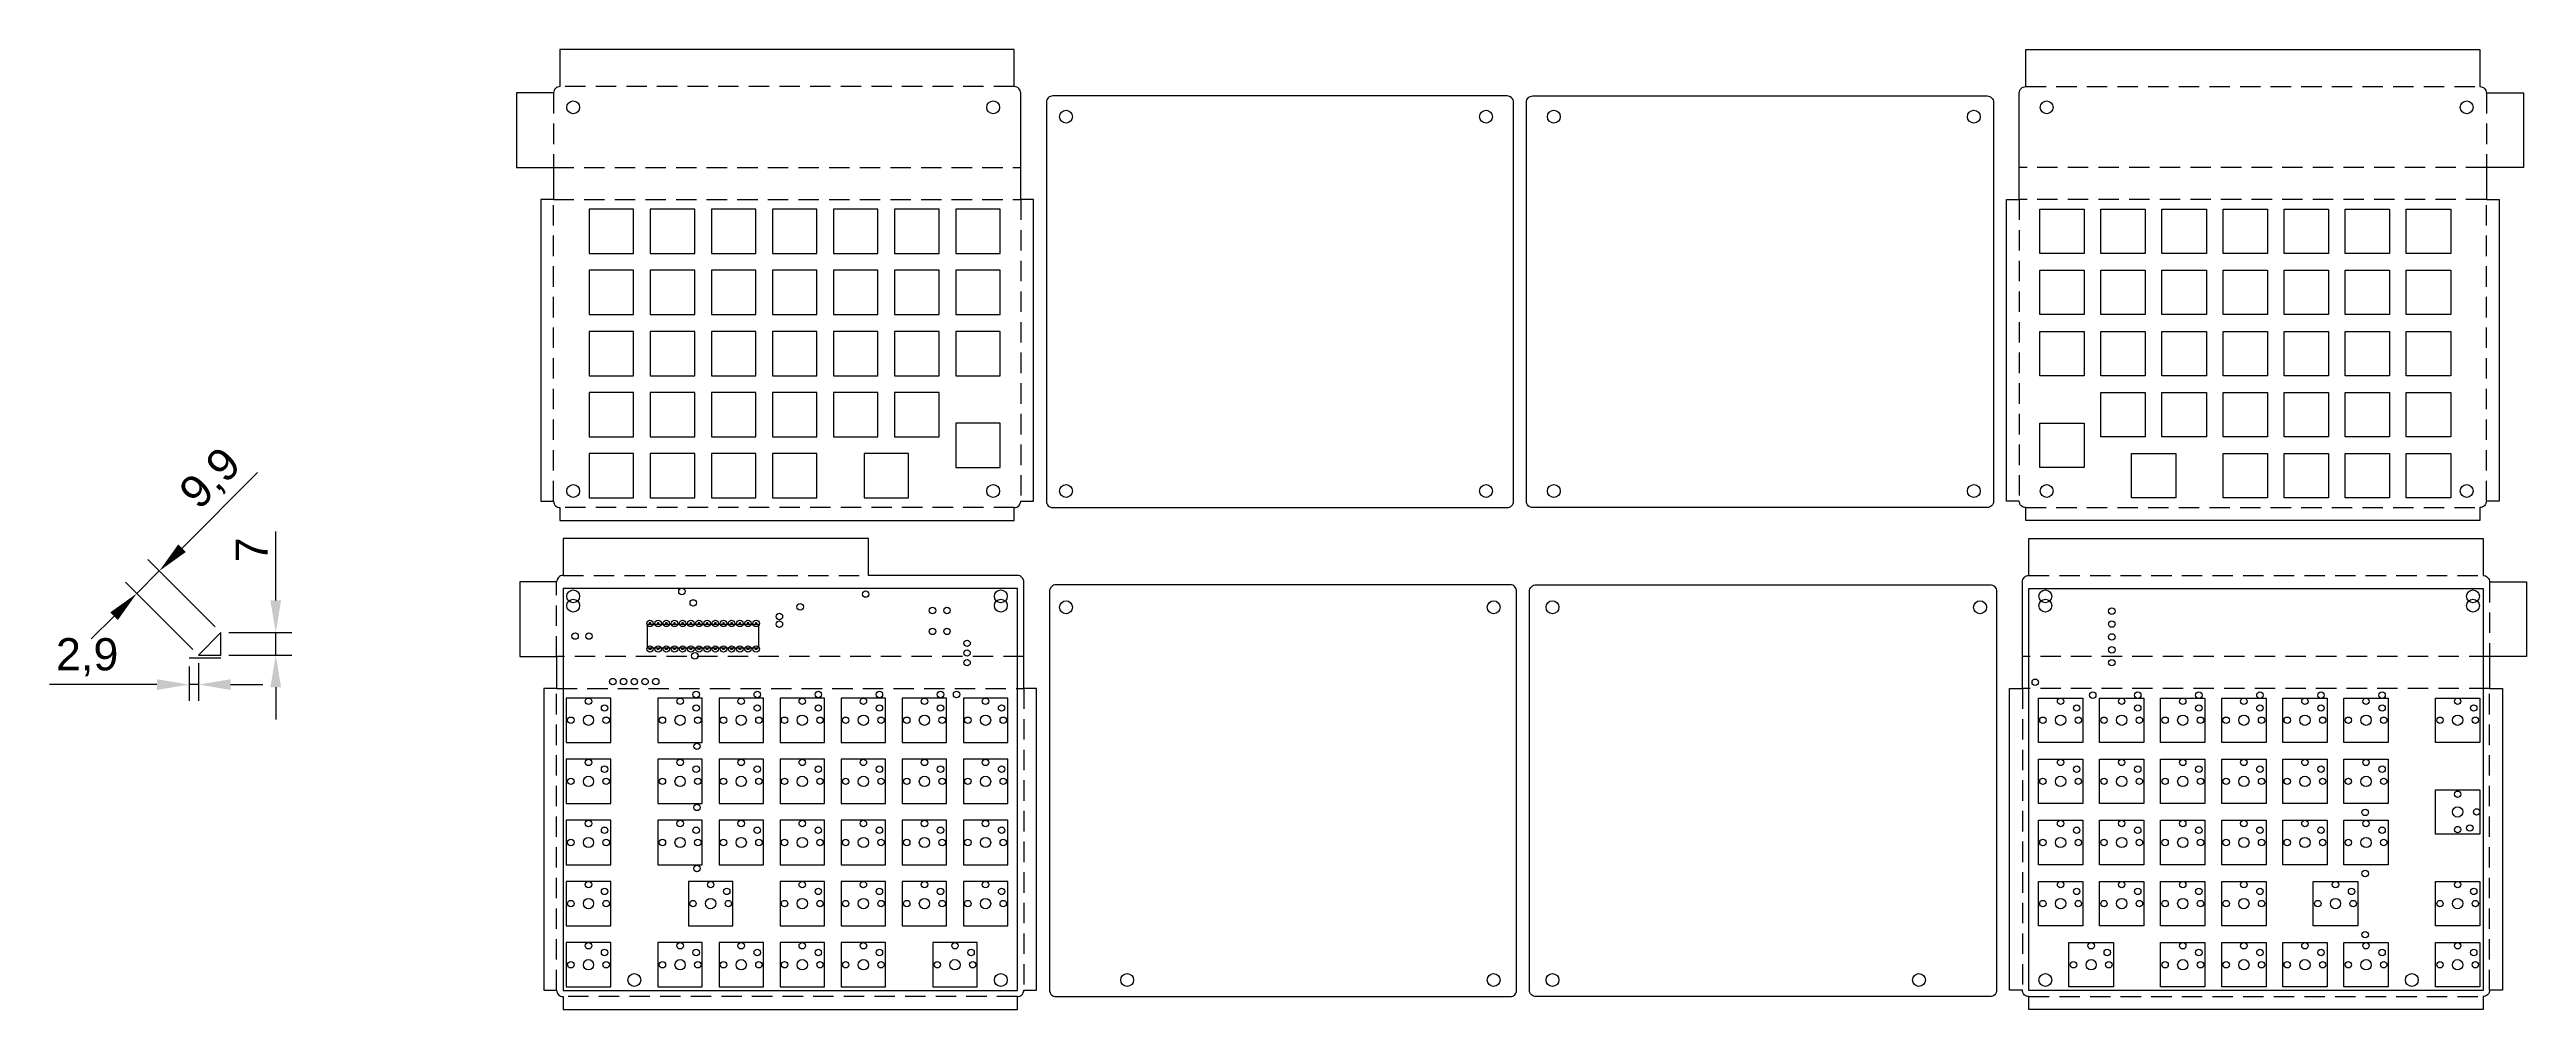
# Model space of a CAD drawing. Header units: millimetres. Extents: x -144 to 627, y 3 to 301.
import ezdxf

# ---------------------------------------------------------------- set-up
doc = ezdxf.new("R2010")
doc.units = ezdxf.units.MM
doc.linetypes.add('HIDDEN', pattern=[9.525, 6.35, -3.175])
for name, color, linetype in [('annotations', 254, 'Continuous'), ('bends', 8, 'HIDDEN'), ('cuts', 31, 'Continuous'), ('pcb-components', 91, 'Continuous'), ('pcb-cuts', 211, 'Continuous')]:
    doc.layers.add(name, color=color, linetype=linetype)
doc.styles.get("Standard").update_dxf_attribs({"font": 'arial.ttf'})
doc.dimstyles.new('Annotative', dxfattribs={"dimscale": 0, "dimtxt": 2.5, "dimasz": 2.5, "dimexe": 1.25, "dimexo": 0.625, "dimtad": 1, "dimtxsty": 'Standard', "dimcen": 2.5, "dimadec": 0, "dimazin": 0, "dimtfac": 1, "dimtmove": 0, "dimatfit": 3, "dimfxl": 1, "dimarcsym": 0})

# ---------------------------------------------------------------- blocks, each defined once
blk = doc.blocks.new('*D1')
at = {"layer": 'annotations', "color": 0, "lineweight": -2, "transparency": 16777216}
for p, q in [((-73.52, 129.88), (-73.52, 151.35)), ((-88.09, 119.88), (-68.52, 119.88)), ((-73.52, 112.88), (-73.52, 119.88)), ((-88.09, 112.88), (-68.52, 112.88)), ((-73.52, 102.88), (-73.52, 92.88))]:
    blk.add_line(p, q, dxfattribs=at)
at = {"layer": 'annotations', "color": 0, "transparency": 16777216}
for points in [[(-75.19, 129.88), (-71.86, 129.88), (-73.52, 119.88)], [(-75.19, 102.88), (-71.86, 102.88), (-73.52, 112.88)]]:
    blk.add_solid(points, dxfattribs=at)
at = {"layer": 'Defpoints', "color": 0, "transparency": 16777216}
for p in [(-90.59, 119.88), (-73.52, 119.88), (-90.59, 112.88)]:
    blk.add_point(p, dxfattribs=at)
at = {"layer": 'annotations', "color": 0, "transparency": 16777216, "insert": (-81.02, 145.62), "char_height": 10, "attachment_point": 5, "rotation": 90}
blk.add_mtext('7', dxfattribs=at)
blk = doc.blocks.new('*D2')
at = {"layer": 'annotations', "color": 0, "lineweight": -2, "transparency": 16777216}
for p, q in [((-102.68, 146.11), (-79.19, 169.61)), ((-116.75, 132.04), (-109.75, 139.04)), ((-92.36, 121.65), (-113.29, 142.58)), ((-99.36, 114.65), (-120.29, 135.58)), ((-123.83, 124.97), (-130.9, 117.9))]:
    blk.add_line(p, q, dxfattribs=at)
at = {"layer": 'annotations', "color": 0, "transparency": 16777216}
for points in [[(-103.86, 147.29), (-101.51, 144.93), (-109.75, 139.04)], [(-125, 126.15), (-122.65, 123.79), (-116.75, 132.04)]]:
    blk.add_solid(points, dxfattribs=at)
at = {"layer": 'Defpoints', "color": 0, "transparency": 16777216}
for p in [(-109.75, 139.04), (-90.59, 119.88), (-97.59, 112.88)]:
    blk.add_point(p, dxfattribs=at)
at = {"layer": 'annotations', "color": 0, "transparency": 16777216, "insert": (-93.42, 167.41), "char_height": 10, "attachment_point": 5, "rotation": 45}
blk.add_mtext('9,9', dxfattribs=at)
blk = doc.blocks.new('*D3')
at = {"layer": 'annotations', "color": 0, "lineweight": -2, "transparency": 16777216}
for p, q in [((-100.49, 109.38), (-100.49, 98.71)), ((-97.59, 110.38), (-97.59, 98.71)), ((-110.49, 103.71), (-143.89, 103.71)), ((-97.59, 103.71), (-100.49, 103.71)), ((-87.59, 103.71), (-77.59, 103.71))]:
    blk.add_line(p, q, dxfattribs=at)
at = {"layer": 'annotations', "color": 0, "transparency": 16777216}
for points in [[(-110.49, 105.38), (-110.49, 102.05), (-100.49, 103.71)], [(-87.59, 105.38), (-87.59, 102.05), (-97.59, 103.71)]]:
    blk.add_solid(points, dxfattribs=at)
at = {"layer": 'Defpoints', "color": 0, "transparency": 16777216}
for p in [(-100.49, 111.88), (-97.59, 112.88), (-97.59, 103.71)]:
    blk.add_point(p, dxfattribs=at)
at = {"layer": 'annotations', "color": 0, "transparency": 16777216, "insert": (-132.19, 112.22), "char_height": 10, "attachment_point": 5}
blk.add_mtext('2,9', dxfattribs=at)
blk = doc.blocks.new('*U4')
at = {"layer": 'pcb-components'}
blk.add_lwpolyline([(-0.225, -0.135), (0.225, -0.135), (0.225, 0.135), (-0.225, 0.135)], close=True, dxfattribs=at)
blk = doc.blocks.new('*U5')
at = {"layer": 'pcb-components', "color": 0, "linetype": 'ByBlock', "lineweight": -2, "transparency": 16777216}
for p in [(0, 0), (2.54, 0), (5.08, 0), (7.62, 0), (10.16, 0), (12.7, 0), (15.24, 0), (17.78, 0), (20.32, 0), (22.86, 0), (25.4, 0), (27.94, 0), (30.48, 0), (33.02, 0)]:
    blk.add_blockref('*U4', p, dxfattribs=at)
blk = doc.blocks.new('*U6')
at = {"layer": 'pcb-components'}
blk.add_lwpolyline([(-0.225, -0.135), (0.225, -0.135), (0.225, 0.135), (-0.225, 0.135)], close=True, dxfattribs=at)
blk = doc.blocks.new('*U7')
at = {"layer": 'pcb-components', "color": 0, "linetype": 'ByBlock', "lineweight": -2, "transparency": 16777216}
for p in [(0, 0), (2.54, 0), (5.08, 0), (7.62, 0), (10.16, 0), (12.7, 0), (15.24, 0), (17.78, 0), (20.32, 0), (22.86, 0), (25.4, 0), (27.94, 0), (30.48, 0), (33.02, 0)]:
    blk.add_blockref('*U6', p, dxfattribs=at)

msp = doc.modelspace()

# ---------------------------------------------------------------- linework, layer by layer
at = {"layer": 'annotations'}
for p, q in [((-90.594, 119.88), (-97.594, 112.88)), ((-90.594, 112.88), (-90.594, 119.88)), ((-90.594, 111.88), (-100.494, 111.88)), ((-97.594, 112.88), (-90.594, 112.88))]:
    msp.add_line(p, q, dxfattribs=at)
at = {"layer": 'bends'}
for p, q in [((12.88, 287.625), (12.88, 264.425)), ((156.18, 289.625), (14.88, 289.625)), ((470.78, 289.625), (612.08, 289.625)), ((614.08, 287.625), (614.08, 264.425)), ((12.88, 264.425), (158.18, 264.425)), ((614.08, 264.425), (468.78, 264.425)), ((12.88, 254.525), (158.18, 254.525)), ((12.88, 160.725), (12.88, 254.525)), ((158.18, 254.525), (158.18, 160.725)), ((614.08, 254.525), (468.78, 254.525)), ((468.78, 254.525), (468.78, 160.725)), ((614.08, 160.725), (614.08, 254.525)), ((156.18, 158.725), (14.88, 158.725)), ((470.78, 158.725), (612.08, 158.725)), ((13.85, 112.425), (13.85, 135.625)), ((15.85, 137.625), (110.85, 137.625)), ((471.75, 137.625), (613.05, 137.625)), ((615.05, 135.625), (615.05, 112.425)), ((159.15, 112.425), (13.85, 112.425)), ((615.05, 112.425), (469.75, 112.425)), ((13.85, 102.525), (159.15, 102.525)), ((13.85, 8.725), (13.85, 102.525)), ((159.15, 102.525), (159.15, 8.725)), ((615.05, 102.525), (469.75, 102.525)), ((469.75, 102.525), (469.75, 8.725)), ((615.05, 8.725), (615.05, 102.525)), ((157.15, 6.725), (15.85, 6.725)), ((471.75, 6.725), (613.05, 6.725))]:
    msp.add_line(p, q, dxfattribs=at)
at = {"layer": 'cuts'}
for points in [[(156.18, 289.625), (156.18, 301.125), (14.88, 301.125), (14.88, 289.625, 0.4142136), (12.88, 287.625), (1.38, 287.625), (1.38, 264.425), (12.88, 264.425), (12.88, 254.525), (8.88, 254.525), (8.88, 160.725), (12.88, 160.725, 0.4142136), (14.88, 158.725), (14.88, 154.725), (156.18, 154.725), (156.18, 158.725, 0.4142136), (158.18, 160.725), (162.18, 160.725), (162.18, 254.525), (158.18, 254.525), (158.18, 287.625, 0.4142136)], [(470.78, 289.625), (470.78, 301.125), (612.08, 301.125), (612.08, 289.625, -0.4142136), (614.08, 287.625), (625.58, 287.625), (625.58, 264.425), (614.08, 264.425), (614.08, 254.525), (618.08, 254.525), (618.08, 160.725), (614.08, 160.725, -0.4142136), (612.08, 158.725), (612.08, 154.725), (470.78, 154.725), (470.78, 158.725, -0.4142136), (468.78, 160.725), (464.78, 160.725), (464.78, 254.525), (468.78, 254.525), (468.78, 287.625, -0.4142136)], [(168.18, 158.725), (309.48, 158.725, 0.4142136), (311.48, 160.725), (311.48, 284.725, 0.4142136), (309.48, 286.725), (168.18, 286.725, 0.4142136), (166.18, 284.725), (166.18, 160.725, 0.4142136)], [(458.78, 158.725), (317.48, 158.725, -0.4142136), (315.48, 160.725), (315.48, 284.725, -0.4142136), (317.48, 286.725), (458.78, 286.725, -0.4142136), (460.78, 284.725), (460.78, 160.725, -0.4142136)], [(13.85, 112.425), (13.85, 102.525), (9.85, 102.525), (9.85, 8.725), (13.85, 8.725, 0.4142136), (15.85, 6.725), (15.85, 2.725), (157.15, 2.725), (157.15, 6.725, 0.4142136), (159.15, 8.725), (163.15, 8.725), (163.15, 102.525), (159.15, 102.525), (159.15, 135.625, 0.4142136), (157.15, 137.625), (110.85, 137.625), (110.85, 149.125), (15.85, 149.125), (15.85, 137.625, 0.4142136), (13.85, 135.625), (13.85, 135.625), (2.35, 135.625), (2.35, 112.425)], [(471.75, 137.625), (471.75, 149.125), (613.05, 149.125), (613.05, 137.625, -0.4142136), (615.05, 135.625), (626.55, 135.625), (626.55, 112.425), (615.05, 112.425), (615.05, 102.525), (619.05, 102.525), (619.05, 8.725), (615.05, 8.725, -0.4142136), (613.05, 6.725), (613.05, 2.725), (471.75, 2.725), (471.75, 6.725, -0.4142136), (469.75, 8.725), (465.75, 8.725), (465.75, 102.525), (469.75, 102.525), (469.75, 135.625, -0.4142136)], [(169.15, 6.725), (310.45, 6.725, 0.4142136), (312.45, 8.725), (312.45, 132.725, 0.4142136), (310.45, 134.725), (169.15, 134.725, 0.4142136), (167.15, 132.725), (167.15, 8.725, 0.4142136)], [(459.75, 6.725), (318.45, 6.725, -0.4142136), (316.45, 8.725), (316.45, 132.725, -0.4142136), (318.45, 134.725), (459.75, 134.725, -0.4142136), (461.75, 132.725), (461.75, 8.725, -0.4142136)]]:
    msp.add_lwpolyline(points, format="xyb", close=True, dxfattribs=at)
for points in [[(23.98, 237.725), (37.78, 237.725), (37.78, 251.525), (23.98, 251.525)], [(42.98, 237.725), (56.78, 237.725), (56.78, 251.525), (42.98, 251.525)], [(61.98, 237.725), (75.78, 237.725), (75.78, 251.525), (61.98, 251.525)], [(80.98, 237.725), (94.78, 237.725), (94.78, 251.525), (80.98, 251.525)], [(99.98, 237.725), (113.78, 237.725), (113.78, 251.525), (99.98, 251.525)], [(118.98, 237.725), (132.78, 237.725), (132.78, 251.525), (118.98, 251.525)], [(137.98, 237.725), (151.78, 237.725), (151.78, 251.525), (137.98, 251.525)], [(488.98, 237.725), (475.18, 237.725), (475.18, 251.525), (488.98, 251.525)], [(507.98, 237.725), (494.18, 237.725), (494.18, 251.525), (507.98, 251.525)], [(526.98, 237.725), (513.18, 237.725), (513.18, 251.525), (526.98, 251.525)], [(545.98, 237.725), (532.18, 237.725), (532.18, 251.525), (545.98, 251.525)], [(564.98, 237.725), (551.18, 237.725), (551.18, 251.525), (564.98, 251.525)], [(583.98, 237.725), (570.18, 237.725), (570.18, 251.525), (583.98, 251.525)], [(602.98, 237.725), (589.18, 237.725), (589.18, 251.525), (602.98, 251.525)], [(23.98, 218.725), (37.78, 218.725), (37.78, 232.525), (23.98, 232.525)], [(42.98, 218.725), (56.78, 218.725), (56.78, 232.525), (42.98, 232.525)], [(61.98, 218.725), (75.78, 218.725), (75.78, 232.525), (61.98, 232.525)], [(80.98, 218.725), (94.78, 218.725), (94.78, 232.525), (80.98, 232.525)], [(99.98, 218.725), (113.78, 218.725), (113.78, 232.525), (99.98, 232.525)], [(118.98, 218.725), (132.78, 218.725), (132.78, 232.525), (118.98, 232.525)], [(137.98, 218.725), (151.78, 218.725), (151.78, 232.525), (137.98, 232.525)], [(488.98, 218.725), (475.18, 218.725), (475.18, 232.525), (488.98, 232.525)], [(507.98, 218.725), (494.18, 218.725), (494.18, 232.525), (507.98, 232.525)], [(526.98, 218.725), (513.18, 218.725), (513.18, 232.525), (526.98, 232.525)], [(545.98, 218.725), (532.18, 218.725), (532.18, 232.525), (545.98, 232.525)], [(564.98, 218.725), (551.18, 218.725), (551.18, 232.525), (564.98, 232.525)], [(583.98, 218.725), (570.18, 218.725), (570.18, 232.525), (583.98, 232.525)], [(602.98, 218.725), (589.18, 218.725), (589.18, 232.525), (602.98, 232.525)], [(23.98, 199.725), (37.78, 199.725), (37.78, 213.525), (23.98, 213.525)], [(42.98, 199.725), (56.78, 199.725), (56.78, 213.525), (42.98, 213.525)], [(61.98, 199.725), (75.78, 199.725), (75.78, 213.525), (61.98, 213.525)], [(80.98, 199.725), (94.78, 199.725), (94.78, 213.525), (80.98, 213.525)], [(99.98, 199.725), (113.78, 199.725), (113.78, 213.525), (99.98, 213.525)], [(118.98, 199.725), (132.78, 199.725), (132.78, 213.525), (118.98, 213.525)], [(137.98, 199.725), (151.78, 199.725), (151.78, 213.525), (137.98, 213.525)], [(488.98, 199.725), (475.18, 199.725), (475.18, 213.525), (488.98, 213.525)], [(507.98, 199.725), (494.18, 199.725), (494.18, 213.525), (507.98, 213.525)], [(526.98, 199.725), (513.18, 199.725), (513.18, 213.525), (526.98, 213.525)], [(545.98, 199.725), (532.18, 199.725), (532.18, 213.525), (545.98, 213.525)], [(564.98, 199.725), (551.18, 199.725), (551.18, 213.525), (564.98, 213.525)], [(583.98, 199.725), (570.18, 199.725), (570.18, 213.525), (583.98, 213.525)], [(602.98, 199.725), (589.18, 199.725), (589.18, 213.525), (602.98, 213.525)], [(23.98, 180.725), (37.78, 180.725), (37.78, 194.525), (23.98, 194.525)], [(42.98, 180.725), (56.78, 180.725), (56.78, 194.525), (42.98, 194.525)], [(61.98, 180.725), (75.78, 180.725), (75.78, 194.525), (61.98, 194.525)], [(80.98, 180.725), (94.78, 180.725), (94.78, 194.525), (80.98, 194.525)], [(99.98, 180.725), (113.78, 180.725), (113.78, 194.525), (99.98, 194.525)], [(118.98, 180.725), (132.78, 180.725), (132.78, 194.525), (118.98, 194.525)], [(507.98, 180.725), (494.18, 180.725), (494.18, 194.525), (507.98, 194.525)], [(526.98, 180.725), (513.18, 180.725), (513.18, 194.525), (526.98, 194.525)], [(545.98, 180.725), (532.18, 180.725), (532.18, 194.525), (545.98, 194.525)], [(564.98, 180.725), (551.18, 180.725), (551.18, 194.525), (564.98, 194.525)], [(583.98, 180.725), (570.18, 180.725), (570.18, 194.525), (583.98, 194.525)], [(602.98, 180.725), (589.18, 180.725), (589.18, 194.525), (602.98, 194.525)], [(137.98, 171.225), (151.78, 171.225), (151.78, 185.025), (137.98, 185.025)], [(488.98, 171.225), (475.18, 171.225), (475.18, 185.025), (488.98, 185.025)], [(23.98, 161.725), (37.78, 161.725), (37.78, 175.525), (23.98, 175.525)], [(42.98, 161.725), (56.78, 161.725), (56.78, 175.525), (42.98, 175.525)], [(61.98, 161.725), (75.78, 161.725), (75.78, 175.525), (61.98, 175.525)], [(80.98, 161.725), (94.78, 161.725), (94.78, 175.525), (80.98, 175.525)], [(109.48, 161.725), (123.28, 161.725), (123.28, 175.525), (109.48, 175.525)], [(517.48, 161.725), (503.68, 161.725), (503.68, 175.525), (517.48, 175.525)], [(545.98, 161.725), (532.18, 161.725), (532.18, 175.525), (545.98, 175.525)], [(564.98, 161.725), (551.18, 161.725), (551.18, 175.525), (564.98, 175.525)], [(583.98, 161.725), (570.18, 161.725), (570.18, 175.525), (583.98, 175.525)], [(602.98, 161.725), (589.18, 161.725), (589.18, 175.525), (602.98, 175.525)], [(16.85, 85.725), (30.65, 85.725), (30.65, 99.525), (16.85, 99.525)], [(45.35, 85.725), (59.15, 85.725), (59.15, 99.525), (45.35, 99.525)], [(64.35, 85.725), (78.15, 85.725), (78.15, 99.525), (64.35, 99.525)], [(83.35, 85.725), (97.15, 85.725), (97.15, 99.525), (83.35, 99.525)], [(102.35, 85.725), (116.15, 85.725), (116.15, 99.525), (102.35, 99.525)], [(121.35, 85.725), (135.15, 85.725), (135.15, 99.525), (121.35, 99.525)], [(140.35, 85.725), (154.15, 85.725), (154.15, 99.525), (140.35, 99.525)], [(488.55, 85.725), (474.75, 85.725), (474.75, 99.525), (488.55, 99.525)], [(507.55, 85.725), (493.75, 85.725), (493.75, 99.525), (507.55, 99.525)], [(526.55, 85.725), (512.75, 85.725), (512.75, 99.525), (526.55, 99.525)], [(545.55, 85.725), (531.75, 85.725), (531.75, 99.525), (545.55, 99.525)], [(564.55, 85.725), (550.75, 85.725), (550.75, 99.525), (564.55, 99.525)], [(583.55, 85.725), (569.75, 85.725), (569.75, 99.525), (583.55, 99.525)], [(612.05, 85.725), (598.25, 85.725), (598.25, 99.525), (612.05, 99.525)], [(16.85, 66.725), (30.65, 66.725), (30.65, 80.525), (16.85, 80.525)], [(45.35, 66.725), (59.15, 66.725), (59.15, 80.525), (45.35, 80.525)], [(64.35, 66.725), (78.15, 66.725), (78.15, 80.525), (64.35, 80.525)], [(83.35, 66.725), (97.15, 66.725), (97.15, 80.525), (83.35, 80.525)], [(102.35, 66.725), (116.15, 66.725), (116.15, 80.525), (102.35, 80.525)], [(121.35, 66.725), (135.15, 66.725), (135.15, 80.525), (121.35, 80.525)], [(140.35, 66.725), (154.15, 66.725), (154.15, 80.525), (140.35, 80.525)], [(488.55, 66.725), (474.75, 66.725), (474.75, 80.525), (488.55, 80.525)], [(507.55, 66.725), (493.75, 66.725), (493.75, 80.525), (507.55, 80.525)], [(526.55, 66.725), (512.75, 66.725), (512.75, 80.525), (526.55, 80.525)], [(545.55, 66.725), (531.75, 66.725), (531.75, 80.525), (545.55, 80.525)], [(564.55, 66.725), (550.75, 66.725), (550.75, 80.525), (564.55, 80.525)], [(583.55, 66.725), (569.75, 66.725), (569.75, 80.525), (583.55, 80.525)], [(612.05, 57.225), (598.25, 57.225), (598.25, 71.025), (612.05, 71.025)], [(16.85, 47.725), (30.65, 47.725), (30.65, 61.525), (16.85, 61.525)], [(45.35, 47.725), (59.15, 47.725), (59.15, 61.525), (45.35, 61.525)], [(64.35, 47.725), (78.15, 47.725), (78.15, 61.525), (64.35, 61.525)], [(83.35, 47.725), (97.15, 47.725), (97.15, 61.525), (83.35, 61.525)], [(102.35, 47.725), (116.15, 47.725), (116.15, 61.525), (102.35, 61.525)], [(121.35, 47.725), (135.15, 47.725), (135.15, 61.525), (121.35, 61.525)], [(140.35, 47.725), (154.15, 47.725), (154.15, 61.525), (140.35, 61.525)], [(488.55, 47.725), (474.75, 47.725), (474.75, 61.525), (488.55, 61.525)], [(507.55, 47.725), (493.75, 47.725), (493.75, 61.525), (507.55, 61.525)], [(526.55, 47.725), (512.75, 47.725), (512.75, 61.525), (526.55, 61.525)], [(545.55, 47.725), (531.75, 47.725), (531.75, 61.525), (545.55, 61.525)], [(564.55, 47.725), (550.75, 47.725), (550.75, 61.525), (564.55, 61.525)], [(583.55, 47.725), (569.75, 47.725), (569.75, 61.525), (583.55, 61.525)], [(16.85, 28.725), (30.65, 28.725), (30.65, 42.525), (16.85, 42.525)], [(54.85, 28.725), (68.65, 28.725), (68.65, 42.525), (54.85, 42.525)], [(83.35, 28.725), (97.15, 28.725), (97.15, 42.525), (83.35, 42.525)], [(102.35, 28.725), (116.15, 28.725), (116.15, 42.525), (102.35, 42.525)], [(121.35, 28.725), (135.15, 28.725), (135.15, 42.525), (121.35, 42.525)], [(140.35, 28.725), (154.15, 28.725), (154.15, 42.525), (140.35, 42.525)], [(488.55, 28.725), (474.75, 28.725), (474.75, 42.525), (488.55, 42.525)], [(507.55, 28.725), (493.75, 28.725), (493.75, 42.525), (507.55, 42.525)], [(526.55, 28.725), (512.75, 28.725), (512.75, 42.525), (526.55, 42.525)], [(545.55, 28.725), (531.75, 28.725), (531.75, 42.525), (545.55, 42.525)], [(574.05, 28.725), (560.25, 28.725), (560.25, 42.525), (574.05, 42.525)], [(612.05, 28.725), (598.25, 28.725), (598.25, 42.525), (612.05, 42.525)], [(16.85, 9.725), (30.65, 9.725), (30.65, 23.525), (16.85, 23.525)], [(45.35, 9.725), (59.15, 9.725), (59.15, 23.525), (45.35, 23.525)], [(64.35, 9.725), (78.15, 9.725), (78.15, 23.525), (64.35, 23.525)], [(83.35, 9.725), (97.15, 9.725), (97.15, 23.525), (83.35, 23.525)], [(102.35, 9.725), (116.15, 9.725), (116.15, 23.525), (102.35, 23.525)], [(130.85, 9.725), (144.65, 9.725), (144.65, 23.525), (130.85, 23.525)], [(498.05, 9.725), (484.25, 9.725), (484.25, 23.525), (498.05, 23.525)], [(526.55, 9.725), (512.75, 9.725), (512.75, 23.525), (526.55, 23.525)], [(545.55, 9.725), (531.75, 9.725), (531.75, 23.525), (545.55, 23.525)], [(564.55, 9.725), (550.75, 9.725), (550.75, 23.525), (564.55, 23.525)], [(583.55, 9.725), (569.75, 9.725), (569.75, 23.525), (583.55, 23.525)], [(612.05, 9.725), (598.25, 9.725), (598.25, 23.525), (612.05, 23.525)]]:
    msp.add_lwpolyline(points, close=True, dxfattribs=at)
for centre in [(19, 283.155), (149.63, 283.155), (477.33, 283.155), (607.96, 283.155), (172.3, 280.255), (302.93, 280.255), (324.03, 280.255), (454.66, 280.255), (19, 163.875), (149.63, 163.875), (172.3, 163.875), (302.93, 163.875), (324.03, 163.875), (454.66, 163.875), (477.33, 163.875), (607.96, 163.875), (19, 131.155), (152, 131.155), (476.9, 131.155), (609.9, 131.155), (172.3, 127.755), (305.3, 127.755), (323.6, 127.755), (456.6, 127.755), (38, 11.875), (152, 11.875), (191.3, 11.875), (305.3, 11.875), (323.6, 11.875), (437.6, 11.875), (476.9, 11.875), (590.9, 11.875)]:
    msp.add_circle(centre, 2, dxfattribs=at)
at = {"layer": 'pcb-components'}
msp.add_lwpolyline([(42.045, 115.105), (76.715, 115.105), (76.715, 122.405), (42.045, 122.405)], close=True, dxfattribs=at)
at = {"layer": 'pcb-cuts'}
for points in [[(157.15, 8.625), (157.15, 133.625), (15.85, 133.625), (15.85, 8.625)], [(471.75, 8.625), (471.75, 133.625), (613.05, 133.625), (613.05, 8.625)]]:
    msp.add_lwpolyline(points, close=True, dxfattribs=at)
for centre, radius in [((52.805, 132.637), 1), ((109.961, 131.844), 1), ((19, 128.255), 2), ((42.87, 122.725), 1), ((45.41, 122.725), 1), ((47.95, 122.725), 1), ((50.49, 122.725), 1), ((53.03, 122.725), 1), ((55.57, 122.725), 1), ((56.335, 129.107), 1), ((58.11, 122.725), 1), ((60.65, 122.725), 1), ((63.19, 122.725), 1), ((65.73, 122.725), 1), ((68.27, 122.725), 1), ((70.81, 122.725), 1), ((73.35, 122.725), 1), ((75.89, 122.725), 1), ((83.125, 124.875), 1), ((83.125, 122.5), 1), ((89.581, 127.875), 1), ((130.755, 126.75), 1), ((135.255, 126.75), 1), ((152, 128.255), 2), ((476.9, 128.255), 2), ((497.58, 126.525), 1), ((497.58, 122.525), 1), ((609.9, 128.255), 2), ((19.572, 118.785), 1), ((23.9, 118.785), 1), ((42.87, 114.785), 1), ((45.41, 114.785), 1), ((47.95, 114.785), 1), ((50.49, 114.785), 1), ((53.03, 114.785), 1), ((55.57, 114.785), 1), ((58.11, 114.785), 1), ((60.65, 114.785), 1), ((63.19, 114.785), 1), ((65.73, 114.785), 1), ((68.27, 114.785), 1), ((70.81, 114.785), 1), ((73.35, 114.785), 1), ((75.89, 114.785), 1), ((130.755, 120.25), 1), ((135.255, 120.25), 1), ((141.5, 116.535), 1), ((497.58, 118.525), 1), ((56.84, 112.637), 1), ((141.5, 113.535), 1), ((141.5, 110.535), 1), ((497.58, 114.525), 1), ((497.58, 110.525), 1), ((31.32, 104.637), 1), ((34.66, 104.637), 1), ((38, 104.637), 1), ((41.34, 104.637), 1), ((44.68, 104.637), 1), ((57.25, 100.637), 1), ((76.25, 100.637), 1), ((95.25, 100.637), 1), ((114.25, 100.637), 1), ((133.25, 100.637), 1), ((138.25, 100.637), 1), ((473.75, 104.425), 1), ((491.65, 100.425), 1), ((505.65, 100.425), 1), ((524.65, 100.425), 1), ((543.65, 100.425), 1), ((562.65, 100.425), 1), ((581.65, 100.425), 1), ((18.25, 92.625), 1), ((23.75, 92.625), 1.6), ((23.75, 98.525), 1), ((28.75, 96.425), 1), ((29.25, 92.625), 1), ((46.75, 92.625), 1), ((52.25, 92.625), 1.6), ((52.25, 98.525), 1), ((57.25, 96.425), 1), ((57.75, 92.625), 1), ((65.75, 92.625), 1), ((71.25, 92.625), 1.6), ((71.25, 98.525), 1), ((76.25, 96.425), 1), ((76.75, 92.625), 1), ((84.75, 92.625), 1), ((90.25, 92.625), 1.6), ((90.25, 98.525), 1), ((95.25, 96.425), 1), ((95.75, 92.625), 1), ((103.75, 92.625), 1), ((109.25, 92.625), 1.6), ((109.25, 98.525), 1), ((114.25, 96.425), 1), ((114.75, 92.625), 1), ((122.75, 92.625), 1), ((128.25, 92.625), 1.6), ((128.25, 98.525), 1), ((133.25, 96.425), 1), ((133.75, 92.625), 1), ((141.75, 92.625), 1), ((147.25, 92.625), 1.6), ((147.25, 98.525), 1), ((152.25, 96.425), 1), ((152.75, 92.625), 1), ((476.15, 92.625), 1), ((481.65, 92.625), 1.6), ((481.65, 98.525), 1), ((486.65, 96.425), 1), ((487.15, 92.625), 1), ((495.15, 92.625), 1), ((500.65, 92.625), 1.6), ((500.65, 98.525), 1), ((505.65, 96.425), 1), ((506.15, 92.625), 1), ((514.15, 92.625), 1), ((519.65, 92.625), 1.6), ((519.65, 98.525), 1), ((524.65, 96.425), 1), ((525.15, 92.625), 1), ((533.15, 92.625), 1), ((538.65, 92.625), 1.6), ((538.65, 98.525), 1), ((543.65, 96.425), 1), ((544.15, 92.625), 1), ((552.15, 92.625), 1), ((557.65, 92.625), 1.6), ((557.65, 98.525), 1), ((562.65, 96.425), 1), ((563.15, 92.625), 1), ((571.15, 92.625), 1), ((576.65, 92.625), 1.6), ((576.65, 98.525), 1), ((581.65, 96.425), 1), ((582.15, 92.625), 1), ((599.65, 92.625), 1), ((605.15, 92.625), 1.6), ((605.15, 98.525), 1), ((610.15, 96.425), 1), ((610.65, 92.625), 1), ((57.5, 84.525), 1), ((23.75, 79.525), 1), ((28.75, 77.425), 1), ((52.25, 79.525), 1), ((57.25, 77.425), 1), ((71.25, 79.525), 1), ((76.25, 77.425), 1), ((90.25, 79.525), 1), ((95.25, 77.425), 1), ((109.25, 79.525), 1), ((114.25, 77.425), 1), ((128.25, 79.525), 1), ((133.25, 77.425), 1), ((147.25, 79.525), 1), ((152.25, 77.425), 1), ((481.65, 79.525), 1), ((486.65, 77.425), 1), ((500.65, 79.525), 1), ((505.65, 77.425), 1), ((519.65, 79.525), 1), ((524.65, 77.425), 1), ((538.65, 79.525), 1), ((543.65, 77.425), 1), ((557.65, 79.525), 1), ((562.65, 77.425), 1), ((576.65, 79.525), 1), ((581.65, 77.425), 1), ((18.25, 73.625), 1), ((23.75, 73.625), 1.6), ((29.25, 73.625), 1), ((46.75, 73.625), 1), ((52.25, 73.625), 1.6), ((57.75, 73.625), 1), ((65.75, 73.625), 1), ((71.25, 73.625), 1.6), ((76.75, 73.625), 1), ((84.75, 73.625), 1), ((90.25, 73.625), 1.6), ((95.75, 73.625), 1), ((103.75, 73.625), 1), ((109.25, 73.625), 1.6), ((114.75, 73.625), 1), ((122.75, 73.625), 1), ((128.25, 73.625), 1.6), ((133.75, 73.625), 1), ((141.75, 73.625), 1), ((147.25, 73.625), 1.6), ((152.75, 73.625), 1), ((476.15, 73.625), 1), ((481.65, 73.625), 1.6), ((487.15, 73.625), 1), ((495.15, 73.625), 1), ((500.65, 73.625), 1.6), ((506.15, 73.625), 1), ((514.15, 73.625), 1), ((519.65, 73.625), 1.6), ((525.15, 73.625), 1), ((533.15, 73.625), 1), ((538.65, 73.625), 1.6), ((544.15, 73.625), 1), ((552.15, 73.625), 1), ((557.65, 73.625), 1.6), ((563.15, 73.625), 1), ((571.15, 73.625), 1), ((576.65, 73.625), 1.6), ((582.15, 73.625), 1), ((605.15, 69.625), 1), ((57.5, 65.525), 1), ((576.368, 63.977), 1), ((605.15, 64.125), 1.6), ((611.05, 64.125), 1), ((18.25, 54.625), 1), ((23.75, 54.625), 1.6), ((23.75, 60.525), 1), ((28.75, 58.425), 1), ((29.25, 54.625), 1), ((46.75, 54.625), 1), ((52.25, 54.625), 1.6), ((52.25, 60.525), 1), ((57.25, 58.425), 1), ((57.75, 54.625), 1), ((65.75, 54.625), 1), ((71.25, 54.625), 1.6), ((71.25, 60.525), 1), ((76.25, 58.425), 1), ((76.75, 54.625), 1), ((84.75, 54.625), 1), ((90.25, 54.625), 1.6), ((90.25, 60.525), 1), ((95.25, 58.425), 1), ((95.75, 54.625), 1), ((103.75, 54.625), 1), ((109.25, 54.625), 1.6), ((109.25, 60.525), 1), ((114.25, 58.425), 1), ((114.75, 54.625), 1), ((122.75, 54.625), 1), ((128.25, 54.625), 1.6), ((128.25, 60.525), 1), ((133.25, 58.425), 1), ((133.75, 54.625), 1), ((141.75, 54.625), 1), ((147.25, 54.625), 1.6), ((147.25, 60.525), 1), ((152.25, 58.425), 1), ((152.75, 54.625), 1), ((476.15, 54.625), 1), ((481.65, 54.625), 1.6), ((481.65, 60.525), 1), ((486.65, 58.425), 1), ((487.15, 54.625), 1), ((495.15, 54.625), 1), ((500.65, 54.625), 1.6), ((500.65, 60.525), 1), ((505.65, 58.425), 1), ((506.15, 54.625), 1), ((514.15, 54.625), 1), ((519.65, 54.625), 1.6), ((519.65, 60.525), 1), ((524.65, 58.425), 1), ((525.15, 54.625), 1), ((533.15, 54.625), 1), ((538.65, 54.625), 1.6), ((538.65, 60.525), 1), ((543.65, 58.425), 1), ((544.15, 54.625), 1), ((552.15, 54.625), 1), ((557.65, 54.625), 1.6), ((557.65, 60.525), 1), ((562.65, 58.425), 1), ((563.15, 54.625), 1), ((571.15, 54.625), 1), ((576.65, 54.625), 1.6), ((576.65, 60.525), 1), ((581.65, 58.425), 1), ((582.15, 54.625), 1), ((605.15, 58.625), 1), ((608.95, 59.125), 1), ((57.5, 46.525), 1), ((23.75, 41.525), 1), ((28.75, 39.425), 1), ((61.75, 41.525), 1), ((66.75, 39.425), 1), ((90.25, 41.525), 1), ((95.25, 39.425), 1), ((109.25, 41.525), 1), ((114.25, 39.425), 1), ((128.25, 41.525), 1), ((133.25, 39.425), 1), ((147.25, 41.525), 1), ((152.25, 39.425), 1), ((481.65, 41.525), 1), ((486.65, 39.425), 1), ((500.65, 41.525), 1), ((505.65, 39.425), 1), ((519.65, 41.525), 1), ((524.65, 39.425), 1), ((538.65, 41.525), 1), ((543.65, 39.425), 1), ((567.15, 41.525), 1), ((572.15, 39.425), 1), ((576.368, 44.977), 1), ((605.15, 41.525), 1), ((610.15, 39.425), 1), ((18.25, 35.625), 1), ((23.75, 35.625), 1.6), ((29.25, 35.625), 1), ((56.25, 35.625), 1), ((61.75, 35.625), 1.6), ((67.25, 35.625), 1), ((84.75, 35.625), 1), ((90.25, 35.625), 1.6), ((95.75, 35.625), 1), ((103.75, 35.625), 1), ((109.25, 35.625), 1.6), ((114.75, 35.625), 1), ((122.75, 35.625), 1), ((128.25, 35.625), 1.6), ((133.75, 35.625), 1), ((141.75, 35.625), 1), ((147.25, 35.625), 1.6), ((152.75, 35.625), 1), ((476.15, 35.625), 1), ((481.65, 35.625), 1.6), ((487.15, 35.625), 1), ((495.15, 35.625), 1), ((500.65, 35.625), 1.6), ((506.15, 35.625), 1), ((514.15, 35.625), 1), ((519.65, 35.625), 1.6), ((525.15, 35.625), 1), ((533.15, 35.625), 1), ((538.65, 35.625), 1.6), ((544.15, 35.625), 1), ((561.65, 35.625), 1), ((567.15, 35.625), 1.6), ((572.65, 35.625), 1), ((599.65, 35.625), 1), ((605.15, 35.625), 1.6), ((610.65, 35.625), 1), ((23.75, 22.525), 1), ((52.25, 22.525), 1), ((71.25, 22.525), 1), ((90.25, 22.525), 1), ((109.25, 22.525), 1), ((137.75, 22.525), 1), ((491.15, 22.525), 1), ((519.65, 22.525), 1), ((538.65, 22.525), 1), ((557.65, 22.525), 1), ((576.368, 25.977), 1), ((576.65, 22.525), 1), ((605.15, 22.525), 1), ((18.25, 16.625), 1), ((23.75, 16.625), 1.6), ((28.75, 20.425), 1), ((29.25, 16.625), 1), ((46.75, 16.625), 1), ((52.25, 16.625), 1.6), ((57.25, 20.425), 1), ((57.75, 16.625), 1), ((65.75, 16.625), 1), ((71.25, 16.625), 1.6), ((76.25, 20.425), 1), ((76.75, 16.625), 1), ((84.75, 16.625), 1), ((90.25, 16.625), 1.6), ((95.25, 20.425), 1), ((95.75, 16.625), 1), ((103.75, 16.625), 1), ((109.25, 16.625), 1.6), ((114.25, 20.425), 1), ((114.75, 16.625), 1), ((132.25, 16.625), 1), ((137.75, 16.625), 1.6), ((142.75, 20.425), 1), ((143.25, 16.625), 1), ((485.65, 16.625), 1), ((491.15, 16.625), 1.6), ((496.15, 20.425), 1), ((496.65, 16.625), 1), ((514.15, 16.625), 1), ((519.65, 16.625), 1.6), ((524.65, 20.425), 1), ((525.15, 16.625), 1), ((533.15, 16.625), 1), ((538.65, 16.625), 1.6), ((543.65, 20.425), 1), ((544.15, 16.625), 1), ((552.15, 16.625), 1), ((557.65, 16.625), 1.6), ((562.65, 20.425), 1), ((563.15, 16.625), 1), ((571.15, 16.625), 1), ((576.65, 16.625), 1.6), ((581.65, 20.425), 1), ((582.15, 16.625), 1), ((599.65, 16.625), 1), ((605.15, 16.625), 1.6), ((610.15, 20.425), 1), ((610.65, 16.625), 1), ((38, 11.875), 2), ((152, 11.875), 2), ((476.9, 11.875), 2), ((590.9, 11.875), 2)]:
    msp.add_circle(centre, radius, dxfattribs=at)

# ---------------------------------------------------------------- block references
at = {"layer": 'pcb-components'}
msp.add_blockref('*U5', (42.87, 122.725), dxfattribs=at)
at = {"layer": 'pcb-components', "xscale": -1, "rotation": 180}
msp.add_blockref('*U7', (42.87, 114.785), dxfattribs=at)

# ---------------------------------------------------------------- dimensions: what is measured, and where the dimension line sits
at = {"layer": 'annotations'}
dim = msp.add_aligned_dim(p1=(-97.594, 112.88), p2=(-90.594, 119.88), distance=27.097, dimstyle='Annotative', dxfattribs=at)
dim.commit()
dim.dimension.update_dxf_attribs({"geometry": '*D2', "text_midpoint": (-93.418, 167.412)})
dim = msp.add_linear_dim(base=(-73.524, 119.88), p1=(-90.594, 112.88), p2=(-90.594, 119.88), angle=90, dimstyle='Annotative', dxfattribs=at)
dim.commit()
dim.dimension.update_dxf_attribs({"geometry": '*D1', "text_midpoint": (-81.024, 145.617)})
dim = msp.add_linear_dim(base=(-97.594, 103.715), p1=(-100.494, 111.88), p2=(-97.594, 112.88), dimstyle='Annotative', dxfattribs=at)
dim.commit()
dim.dimension.update_dxf_attribs({"geometry": '*D3', "text_midpoint": (-132.192, 103.715), "dimtype": 160})

doc.saveas('drawing.dxf')
